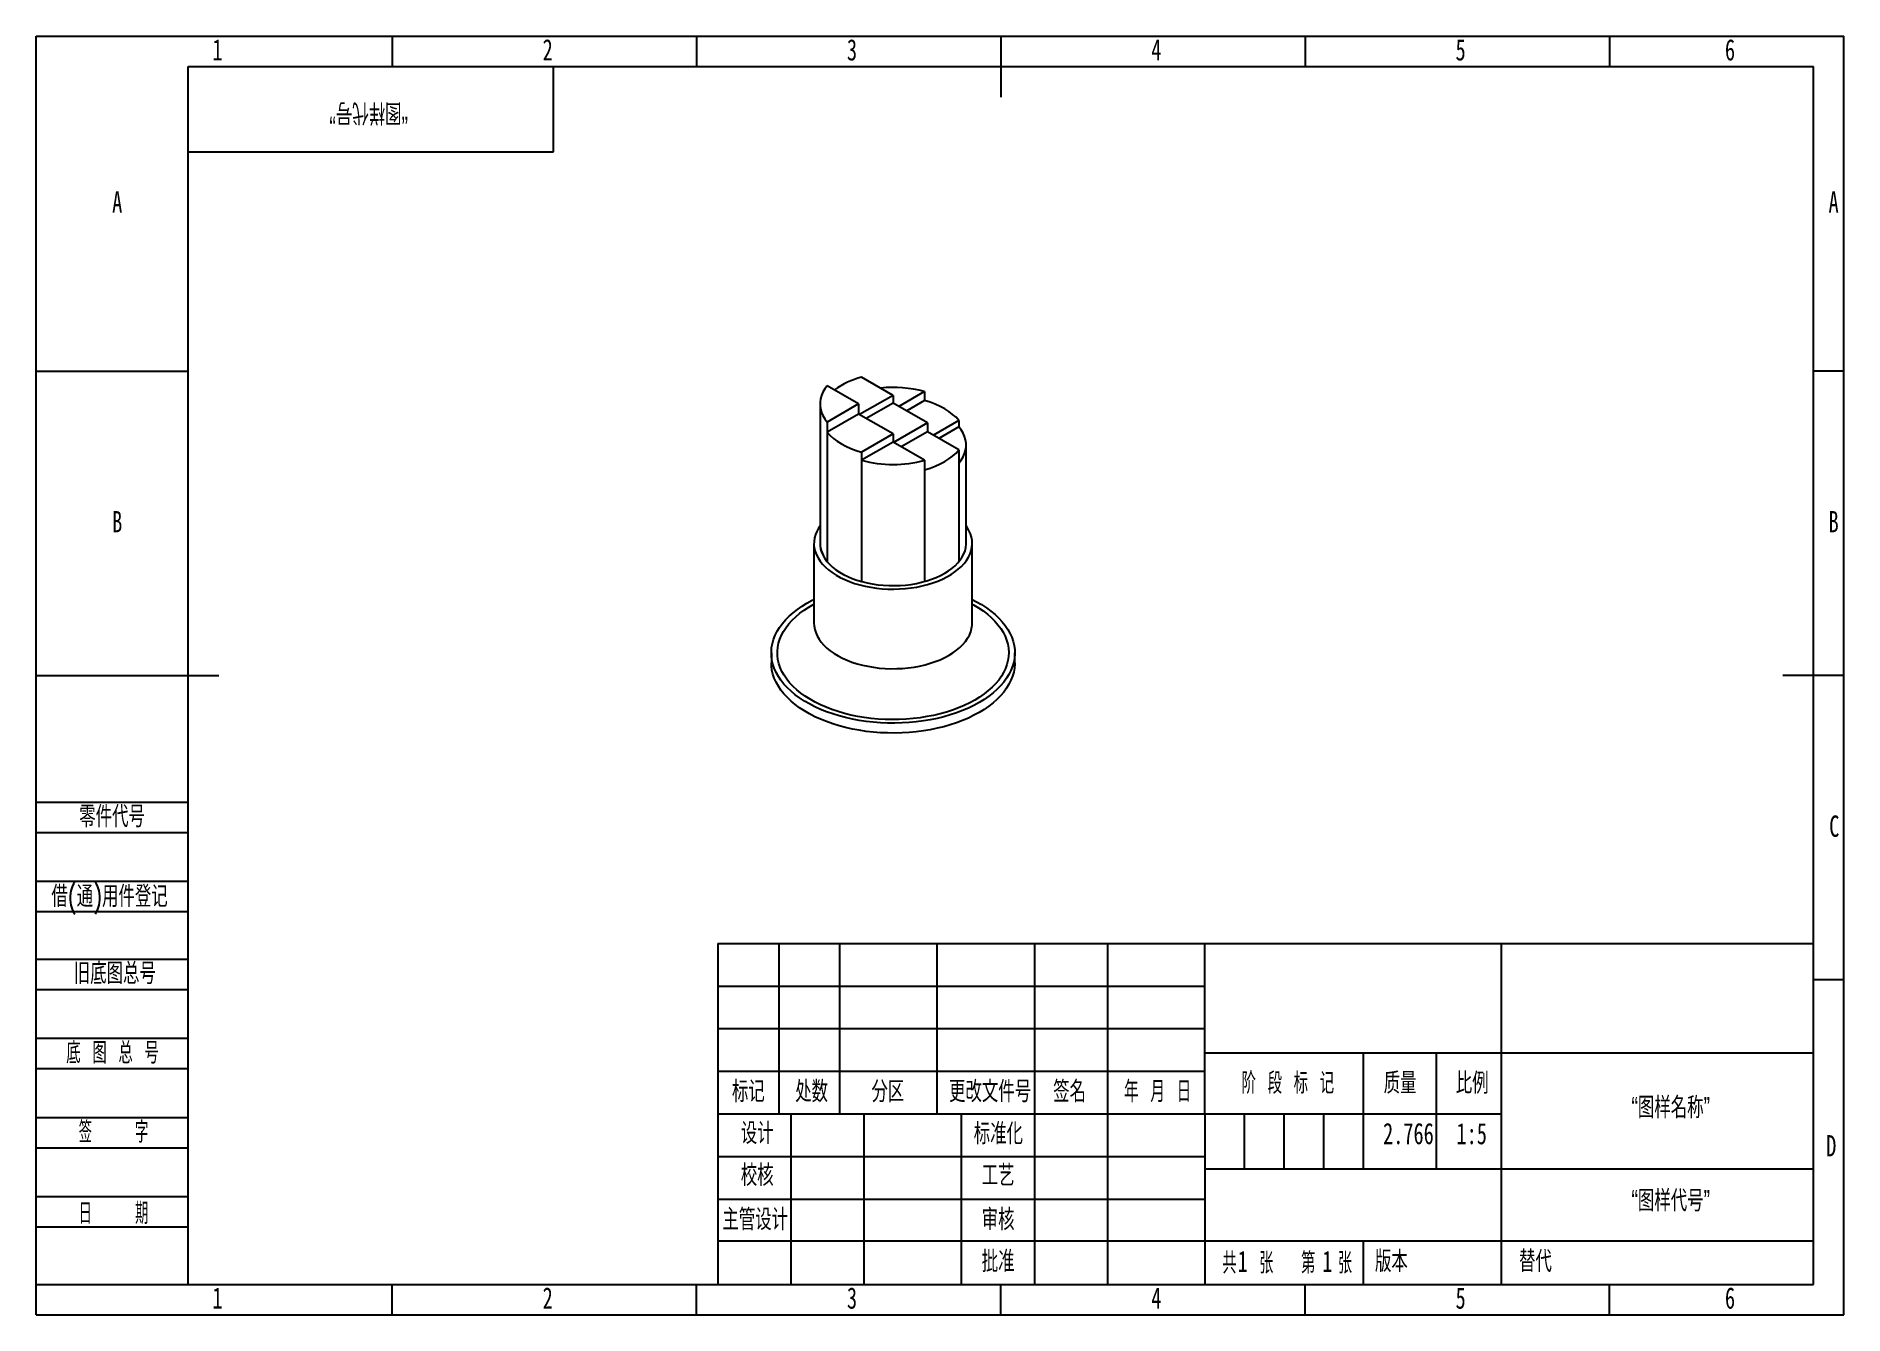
# Model space of a CAD drawing. Header units: millimetres. Extents: x 0 to 297, y 0 to 210.
import ezdxf

# ---------------------------------------------------------------- set-up
doc = ezdxf.new("R2010")
doc.units = ezdxf.units.MM
doc.layers.add('图框', color=7, linetype='Continuous')
doc.layers.add('粗实线层', color=7, linetype='Continuous', lineweight=25)
doc.styles.add('SLDTEXTSTYLE0', font='TXT', dxfattribs={"width": 0.7, "bigfont": 'bigfont'})
doc.styles.add('SLDTEXTSTYLE1', font='TXT', dxfattribs={"width": 0.6, "bigfont": 'bigfont'})
doc.styles.add('SLDTEXTSTYLE2', font='TXT', dxfattribs={"width": 0.614286, "bigfont": 'bigfont'})
doc.styles.add('SLDTEXTSTYLE3', font='TXT', dxfattribs={"width": 0.62, "bigfont": 'bigfont'})
doc.styles.add('SLDTEXTSTYLE4', font='TXT', dxfattribs={"width": 0.566667, "bigfont": 'bigfont'})
doc.styles.add('SLDTEXTSTYLE5', font='TXT', dxfattribs={"width": 0.7})

msp = doc.modelspace()

# ---------------------------------------------------------------- linework, layer by layer
at = {"color": 7, "linetype": 'Continuous', "lineweight": 25}
for p, q in [((135.13, 149.61), (129.96, 152.6)), ((140.79, 151.01), (135.61, 153.99)), ((145.96, 151.63), (141.75, 149.2)), ((145.96, 151.63), (145.96, 150.14)), ((128.79, 149.61), (128.79, 126.75)), ((135.13, 149.61), (129.96, 146.63)), ((135.13, 149.61), (135.13, 147.93)), ((140.79, 151.01), (135.29, 147.84)), ((140.79, 149.75), (136.38, 147.21)), ((140.79, 151.01), (140.79, 149.75)), ((146.44, 146.49), (140.79, 149.75)), ((145.96, 150.14), (143.03, 148.46)), ((135.13, 147.93), (129.96, 144.95)), ((129.96, 146.63), (129.96, 123.76)), ((140.79, 144.67), (135.13, 147.93)), ((146.44, 146.49), (140.88, 143.27)), ((146.44, 146.49), (146.44, 145.04)), ((151.61, 146.88), (147.43, 144.47)), ((151.61, 145.85), (148.33, 143.95)), ((151.61, 146.88), (151.61, 145.85)), ((129.96, 144.95), (129.96, 123.7)), ((140.79, 144.67), (135.61, 141.68)), ((140.79, 143.32), (135.61, 140.34)), ((140.79, 144.67), (140.79, 143.32)), ((145.96, 140.34), (140.79, 143.32)), ((146.44, 145.04), (142.13, 142.55)), ((151.61, 142.05), (146.44, 145.04)), ((152.79, 126.69), (152.79, 142.86)), ((135.61, 141.68), (135.61, 120.44)), ((135.61, 140.34), (135.61, 120.44)), ((145.96, 140.34), (145.96, 120.44)), ((151.61, 142.05), (151.61, 123.7)), ((151.61, 139.88), (151.61, 123.7)), ((145.96, 138.79), (145.96, 120.44)), ((127.79, 126.69), (127.79, 113.62)), ((153.79, 113.62), (153.79, 126.69)), ((120.79, 108.72), (120.79, 107.09)), ((160.79, 107.09), (160.79, 108.72))]:
    msp.add_line(p, q, dxfattribs=at)
at = {"color": 7, "linetype": 'Continuous', "lineweight": 25, "flags": 128}
for points in [[(129.96, 152.6), (129.57, 152.08), (129.26, 151.55), (129.03, 151.01), (128.87, 150.45), (128.8, 149.89), (128.8, 149.33), (128.87, 148.77), (129.03, 148.22), (129.26, 147.68), (129.57, 147.14), (129.96, 146.63)], [(151.61, 146.88), (151.14, 147.4), (150.58, 147.89), (149.96, 148.36), (149.27, 148.79), (148.52, 149.19), (147.71, 149.55), (146.86, 149.87), (145.96, 150.14)], [(151.61, 139.88), (152, 140.39), (152.31, 140.92), (152.54, 141.47), (152.7, 142.02), (152.78, 142.58), (152.78, 143.14), (152.7, 143.7), (152.54, 144.25), (152.31, 144.8), (152, 145.33), (151.61, 145.85)], [(129.96, 144.95), (130.44, 144.43), (130.99, 143.93), (131.61, 143.47), (132.3, 143.03), (133.05, 142.64), (133.86, 142.28), (134.71, 141.96), (135.61, 141.68)], [(145.96, 138.79), (146.86, 139.06), (147.71, 139.38), (148.52, 139.74), (149.27, 140.14), (149.96, 140.57), (150.58, 141.04), (151.14, 141.53), (151.61, 142.05)], [(128.79, 129.57), (128.54, 129.2), (128.25, 128.67), (128.03, 128.13), (127.88, 127.59), (127.8, 127.03), (127.79, 126.48), (127.85, 125.93), (127.99, 125.38), (128.19, 124.83), (128.46, 124.3), (128.8, 123.78), (129.2, 123.28), (129.67, 122.8), (130.2, 122.33), (130.78, 121.89), (131.43, 121.48), (132.12, 121.1), (132.86, 120.74), (133.64, 120.42), (134.46, 120.13), (135.32, 119.88), (136.2, 119.67), (137.11, 119.49), (138.04, 119.35), (138.99, 119.26), (139.95, 119.2), (140.91, 119.18), (141.87, 119.21), (142.82, 119.28), (143.76, 119.38), (144.69, 119.53), (145.59, 119.72), (146.47, 119.94), (147.32, 120.2), (148.13, 120.5), (148.9, 120.83), (149.63, 121.19), (150.31, 121.58), (150.94, 122), (151.51, 122.45), (152.02, 122.92), (152.48, 123.4), (152.86, 123.91), (153.19, 124.43), (153.44, 124.97), (153.63, 125.51), (153.74, 126.06), (153.79, 126.62), (153.76, 127.17), (153.66, 127.72), (153.49, 128.27), (153.26, 128.81), (152.95, 129.33), (152.79, 129.57)], [(128.79, 126.72), (128.81, 126.29), (128.89, 125.76), (129.05, 125.24), (129.28, 124.72), (129.57, 124.22), (129.93, 123.73), (130.36, 123.26), (130.84, 122.81), (131.38, 122.38), (131.98, 121.98), (132.63, 121.61), (133.33, 121.26), (134.07, 120.95), (134.85, 120.67), (135.67, 120.42), (136.51, 120.22), (137.38, 120.05), (138.28, 119.91), (139.18, 119.82), (140.1, 119.77), (141.02, 119.76), (141.93, 119.79), (142.84, 119.86), (143.74, 119.97), (144.62, 120.13), (145.48, 120.31), (146.32, 120.54), (147.11, 120.8), (147.88, 121.1), (148.6, 121.43), (149.27, 121.79), (149.9, 122.18), (150.47, 122.59), (150.98, 123.03), (151.44, 123.5), (151.83, 123.98), (152.16, 124.47), (152.42, 124.98), (152.61, 125.5), (152.73, 126.02), (152.78, 126.55), (152.79, 126.69)], [(154.93, 100.56), (154.07, 100.09), (153.16, 99.65), (152.2, 99.24), (151.21, 98.87), (150.18, 98.53), (149.12, 98.23), (148.03, 97.96), (146.91, 97.73), (145.77, 97.54), (144.61, 97.39), (143.45, 97.28), (142.27, 97.21), (141.08, 97.18), (139.9, 97.19), (138.71, 97.24), (137.54, 97.33), (136.38, 97.46), (135.23, 97.63), (134.1, 97.84), (133, 98.09), (131.92, 98.37), (130.87, 98.7), (129.86, 99.05), (128.89, 99.44), (127.96, 99.87), (127.07, 100.32), (126.23, 100.8), (125.44, 101.32), (124.71, 101.85), (124.03, 102.42), (123.42, 103), (122.86, 103.6), (122.37, 104.22), (121.94, 104.86), (121.57, 105.51), (121.28, 106.18), (121.05, 106.85), (120.89, 107.53), (120.81, 108.21), (120.79, 108.89), (120.84, 109.58), (120.96, 110.26), (121.16, 110.93), (121.42, 111.6), (121.75, 112.26), (122.14, 112.9), (122.6, 113.53), (123.13, 114.14), (123.72, 114.74), (124.37, 115.31), (125.07, 115.86), (125.83, 116.39), (126.64, 116.88), (127.51, 117.35), (127.79, 117.49)], [(153.79, 117.49), (154.5, 117.12), (155.34, 116.64), (156.13, 116.13), (156.86, 115.59), (157.54, 115.03), (158.16, 114.44), (158.71, 113.84), (159.21, 113.22), (159.64, 112.58), (160, 111.93), (160.29, 111.27), (160.52, 110.59), (160.68, 109.92), (160.77, 109.23), (160.78, 108.55), (160.73, 107.87), (160.61, 107.19), (160.42, 106.51), (160.15, 105.84), (159.83, 105.19), (159.43, 104.54), (158.97, 103.91), (158.44, 103.3), (157.85, 102.7), (157.21, 102.13), (156.5, 101.58), (155.74, 101.06), (154.93, 100.56)], [(154.93, 98.93), (154.07, 98.46), (153.16, 98.02), (152.2, 97.61), (151.21, 97.24), (150.18, 96.9), (149.12, 96.59), (148.03, 96.33), (146.91, 96.1), (145.77, 95.91), (144.61, 95.76), (143.45, 95.65), (142.27, 95.58), (141.08, 95.55), (139.9, 95.56), (138.71, 95.61), (137.54, 95.7), (136.38, 95.83), (135.23, 96), (134.1, 96.21), (133, 96.46), (131.92, 96.74), (130.87, 97.06), (129.86, 97.42), (128.89, 97.81), (127.96, 98.23), (127.07, 98.69), (126.23, 99.17), (125.44, 99.68), (124.71, 100.22), (124.03, 100.78), (123.42, 101.37), (122.86, 101.97), (122.37, 102.59), (121.94, 103.23), (121.57, 103.88), (121.28, 104.54), (121.05, 105.21), (120.89, 105.89), (120.81, 106.57), (120.79, 107.09)], [(160.79, 107.09), (160.78, 106.92), (160.73, 106.23), (160.61, 105.55), (160.42, 104.88), (160.15, 104.21), (159.83, 103.55), (159.43, 102.91), (158.97, 102.28), (158.44, 101.67), (157.85, 101.07), (157.21, 100.5), (156.5, 99.95), (155.74, 99.42), (154.93, 98.93)]]:
    msp.add_lwpolyline(points, dxfattribs=at)
at = {"color": 8, "linetype": 'Continuous', "lineweight": 25, "flags": 128}
for points in [[(154.22, 100.97), (153.38, 100.51), (152.49, 100.08), (151.55, 99.69), (150.58, 99.32), (149.57, 99), (148.52, 98.71), (147.45, 98.45), (146.35, 98.24), (145.24, 98.06), (144.1, 97.92), (142.95, 97.83), (141.8, 97.77), (140.64, 97.76), (139.48, 97.78), (138.33, 97.85), (137.19, 97.95), (136.06, 98.1), (134.94, 98.29), (133.85, 98.51), (132.79, 98.77), (131.75, 99.07), (130.75, 99.41), (129.78, 99.78), (128.86, 100.18), (127.98, 100.62), (127.15, 101.09), (126.37, 101.58), (125.64, 102.1), (124.97, 102.65), (124.36, 103.21), (123.8, 103.8), (123.32, 104.41), (122.89, 105.03), (122.54, 105.67), (122.25, 106.32), (122.03, 106.97), (121.88, 107.64), (121.8, 108.3), (121.79, 108.97), (121.85, 109.64), (121.98, 110.3), (122.19, 110.96), (122.46, 111.61), (122.8, 112.25), (123.2, 112.88), (123.68, 113.49), (124.21, 114.08), (124.81, 114.66), (125.47, 115.21), (126.18, 115.73), (126.95, 116.23), (127.77, 116.71), (127.79, 116.72)], [(153.79, 116.72), (154.01, 116.59), (154.82, 116.11), (155.58, 115.6), (156.28, 115.07), (156.92, 114.51), (157.5, 113.94), (158.02, 113.34), (158.47, 112.72), (158.86, 112.09), (159.19, 111.45), (159.44, 110.8), (159.63, 110.14), (159.74, 109.47), (159.79, 108.8), (159.76, 108.14), (159.66, 107.47), (159.49, 106.81), (159.26, 106.15), (158.95, 105.51), (158.58, 104.87), (158.14, 104.26), (157.64, 103.65), (157.07, 103.07), (156.44, 102.51), (155.76, 101.97), (155.01, 101.45), (154.22, 100.97)], [(127.79, 113.62), (127.81, 113.14), (127.91, 112.58), (128.08, 112.04), (128.32, 111.5), (128.62, 110.98), (128.99, 110.46), (129.43, 109.97), (129.93, 109.5), (130.48, 109.04), (131.1, 108.62), (131.76, 108.22), (132.48, 107.85), (133.24, 107.51), (134.04, 107.21), (134.88, 106.94), (135.76, 106.7), (136.65, 106.51), (137.58, 106.35), (138.52, 106.23), (139.47, 106.16), (140.43, 106.12), (141.39, 106.13), (142.34, 106.17), (143.29, 106.26), (144.23, 106.39), (145.14, 106.55), (146.04, 106.76), (146.9, 107), (147.73, 107.28), (148.52, 107.59), (149.27, 107.94), (149.98, 108.32)], [(149.98, 108.32), (150.63, 108.72), (151.23, 109.15), (151.77, 109.61), (152.26, 110.09), (152.68, 110.59), (153.03, 111.11), (153.32, 111.63), (153.54, 112.17), (153.69, 112.72), (153.77, 113.27), (153.79, 113.62)]]:
    msp.add_lwpolyline(points, dxfattribs=at)
at = {"color": 7, "linetype": 'Continuous', "lineweight": 25}
for centre, radius, start, end in [((138.78, 141.57), 12.82, 104.2976, 126.3566), ((140.78, 132.25), 20.06, 75.0471, 95.9038), ((140.79, 159.64), 19.98, 254.9977, 285.0023), ((133.46, 126.86), 4.67, 181.3591, 221.5029)]:
    msp.add_arc(centre, radius, start, end, dxfattribs=at)
at = {"layer": '图框'}
for p, q in [((0, 0), (0, 210)), ((0, 210), (297, 210)), ((58.5, 210), (58.5, 205)), ((108.5, 210), (108.5, 205)), ((208.5, 210), (208.5, 205)), ((258.5, 210), (258.5, 205)), ((297, 0), (297, 210)), ((0, 155), (25, 155)), ((297, 155), (292, 155)), ((0, 84.22), (25, 84.22)), ((0, 79.22), (25, 79.22)), ((0, 71.22), (25, 71.22)), ((0, 66.22), (25, 66.22)), ((0, 58.43), (25, 58.43)), ((112, 54), (192, 54)), ((297, 55), (292, 55)), ((0, 53.43), (25, 53.43)), ((0, 45.43), (25, 45.43)), ((112, 47), (192, 47)), ((0, 40.43), (25, 40.43)), ((198.5, 33), (198.5, 24)), ((205, 33), (205, 24)), ((211.5, 33), (211.5, 24)), ((0, 32.43), (25, 32.43)), ((0, 27.43), (25, 27.43)), ((0, 19.43), (25, 19.43)), ((0, 14.43), (25, 14.43)), ((0, 5), (25, 5)), ((58.5, 0), (58.5, 5)), ((108.5, 0), (108.5, 5)), ((208.5, 0), (208.5, 5)), ((258.5, 0), (258.5, 5)), ((0, 0), (297, 0))]:
    msp.add_line(p, q, dxfattribs=at)
at = {"layer": '图框', "lineweight": 25}
for p, q in [((158.5, 210), (158.5, 200)), ((0, 105), (30, 105)), ((297, 105), (287, 105)), ((112, 61), (112, 5)), ((112, 61), (292, 61)), ((122, 61), (122, 33)), ((132, 61), (132, 33)), ((148, 61), (148, 33)), ((164, 61), (164, 5)), ((176, 61), (176, 5)), ((191.97, 61.05), (192, 5)), ((240.69, 61), (240.69, 5)), ((191.98, 43.05), (291.98, 43.05)), ((218, 43.07), (218, 24.07)), ((230, 43), (230, 24)), ((112, 40), (192, 40)), ((112, 33), (192, 33)), ((124, 33), (124, 5)), ((136, 33), (136, 5)), ((152, 33), (152, 5)), ((192.02, 33), (240.69, 33)), ((112, 26), (192, 26)), ((192, 24), (292, 24)), ((112, 19), (192, 19)), ((112, 12.17), (192, 12.17)), ((192, 12.17), (292, 12.17)), ((218, 12.17), (218, 5)), ((25, 5), (292, 5)), ((158.5, 0), (158.5, 5))]:
    msp.add_line(p, q, dxfattribs=at)
at = {"layer": '图框', "linetype": 'Continuous', "lineweight": 25}
for p, q in [((25, 5), (25, 205)), ((25, 205), (292, 205)), ((292, 5), (292, 205))]:
    msp.add_line(p, q, dxfattribs=at)
at = {"layer": '粗实线层'}
for p, q in [((85, 191), (85, 205)), ((25, 191), (85, 191))]:
    msp.add_line(p, q, dxfattribs=at)

# ---------------------------------------------------------------- texts
at = {"layer": '图框', "char_height": 3.5}
for s, insert, attachment_point, style in [('1', (29.79, 209.51), 2, 'SLDTEXTSTYLE5'), ('2', (84.04, 209.51), 2, 'SLDTEXTSTYLE5'), ('3', (134.04, 209.51), 2, 'SLDTEXTSTYLE5'), ('4', (184.04, 209.51), 2, 'SLDTEXTSTYLE5'), ('5', (234.04, 209.51), 2, 'SLDTEXTSTYLE5'), ('6', (278.3, 209.51), 2, 'SLDTEXTSTYLE5'), ('A', (13.32, 184.51), 2, 'SLDTEXTSTYLE5'), ('A', (295.32, 184.51), 2, 'SLDTEXTSTYLE5'), ('B', (13.32, 132.01), 2, 'SLDTEXTSTYLE5'), ('B', (295.32, 132.01), 2, 'SLDTEXTSTYLE5'), ('零件代号', (7.08, 83.58), 1, 'SLDTEXTSTYLE0'), ('C', (295.43, 82.01), 2, 'SLDTEXTSTYLE5'), ('借(通)用件登记', (2.5, 70.47), 1, 'SLDTEXTSTYLE0'), ('旧底图总号', (6.19, 57.82), 1, 'SLDTEXTSTYLE0'), ('底 图 总 号', (4.95, 44.77), 1, 'SLDTEXTSTYLE2'), ('标记', (117.02, 38.42), 2, 'SLDTEXTSTYLE0'), ('处数', (127.4, 38.42), 2, 'SLDTEXTSTYLE0'), ('分区', (139.93, 38.42), 2, 'SLDTEXTSTYLE0'), ('更改文件号', (156.73, 38.42), 2, 'SLDTEXTSTYLE0'), ('签名', (169.79, 38.42), 2, 'SLDTEXTSTYLE0'), ('年 月 日', (184.26, 38.42), 2, 'SLDTEXTSTYLE3'), ('阶 段 标 记', (205.65, 39.81), 2, 'SLDTEXTSTYLE2'), ('质量', (224.09, 39.81), 2, 'SLDTEXTSTYLE0'), ('比例', (235.94, 39.81), 2, 'SLDTEXTSTYLE0'), ('“图样名称”', (268.56, 35.79), 2, 'SLDTEXTSTYLE0'), ('签    字', (12.71, 31.76), 2, 'SLDTEXTSTYLE4'), ('设计', (118.47, 31.56), 2, 'SLDTEXTSTYLE0'), ('标准化', (158.09, 31.49), 2, 'SLDTEXTSTYLE0'), ('2.766', (225.46, 31.52), 2, 'SLDTEXTSTYLE5'), ('1:5', (235.86, 31.52), 2, 'SLDTEXTSTYLE5'), ('D', (294.93, 29.51), 2, 'SLDTEXTSTYLE5'), ('校核', (118.47, 24.68), 2, 'SLDTEXTSTYLE0'), ('工艺', (158.05, 24.64), 2, 'SLDTEXTSTYLE0'), ('“图样代号”', (268.56, 20.49), 2, 'SLDTEXTSTYLE0'), ('日    期', (12.71, 18.41), 2, 'SLDTEXTSTYLE4'), ('主管设计', (118.14, 17.4), 2, 'SLDTEXTSTYLE0'), ('审核', (158.05, 17.4), 2, 'SLDTEXTSTYLE0'), ('批准', (158.05, 10.52), 2, 'SLDTEXTSTYLE0'), ('共  张', (199.09, 10.26), 2, 'SLDTEXTSTYLE1'), ('1', (197.39, 10.53), 1, 'SLDTEXTSTYLE5'), ('第  张', (212.02, 10.26), 2, 'SLDTEXTSTYLE1'), ('1', (211.3, 10.53), 1, 'SLDTEXTSTYLE5'), ('版本', (222.66, 10.53), 2, 'SLDTEXTSTYLE0'), ('替代', (243.64, 10.53), 1, 'SLDTEXTSTYLE0'), ('1', (29.79, 4.51), 2, 'SLDTEXTSTYLE5'), ('2', (84.04, 4.51), 2, 'SLDTEXTSTYLE5'), ('3', (134.04, 4.51), 2, 'SLDTEXTSTYLE5'), ('4', (184.04, 4.51), 2, 'SLDTEXTSTYLE5'), ('5', (234.04, 4.51), 2, 'SLDTEXTSTYLE5'), ('6', (278.3, 4.51), 2, 'SLDTEXTSTYLE5')]:
    msp.add_mtext(s, dxfattribs=dict(at, insert=insert, attachment_point=attachment_point, style=style))
at = {"layer": '图框', "insert": (54.64, 195.65), "char_height": 3.5, "attachment_point": 2, "rotation": 180, "style": 'SLDTEXTSTYLE0'}
msp.add_mtext('“图样代号”', dxfattribs=at)

doc.saveas('drawing.dxf')
